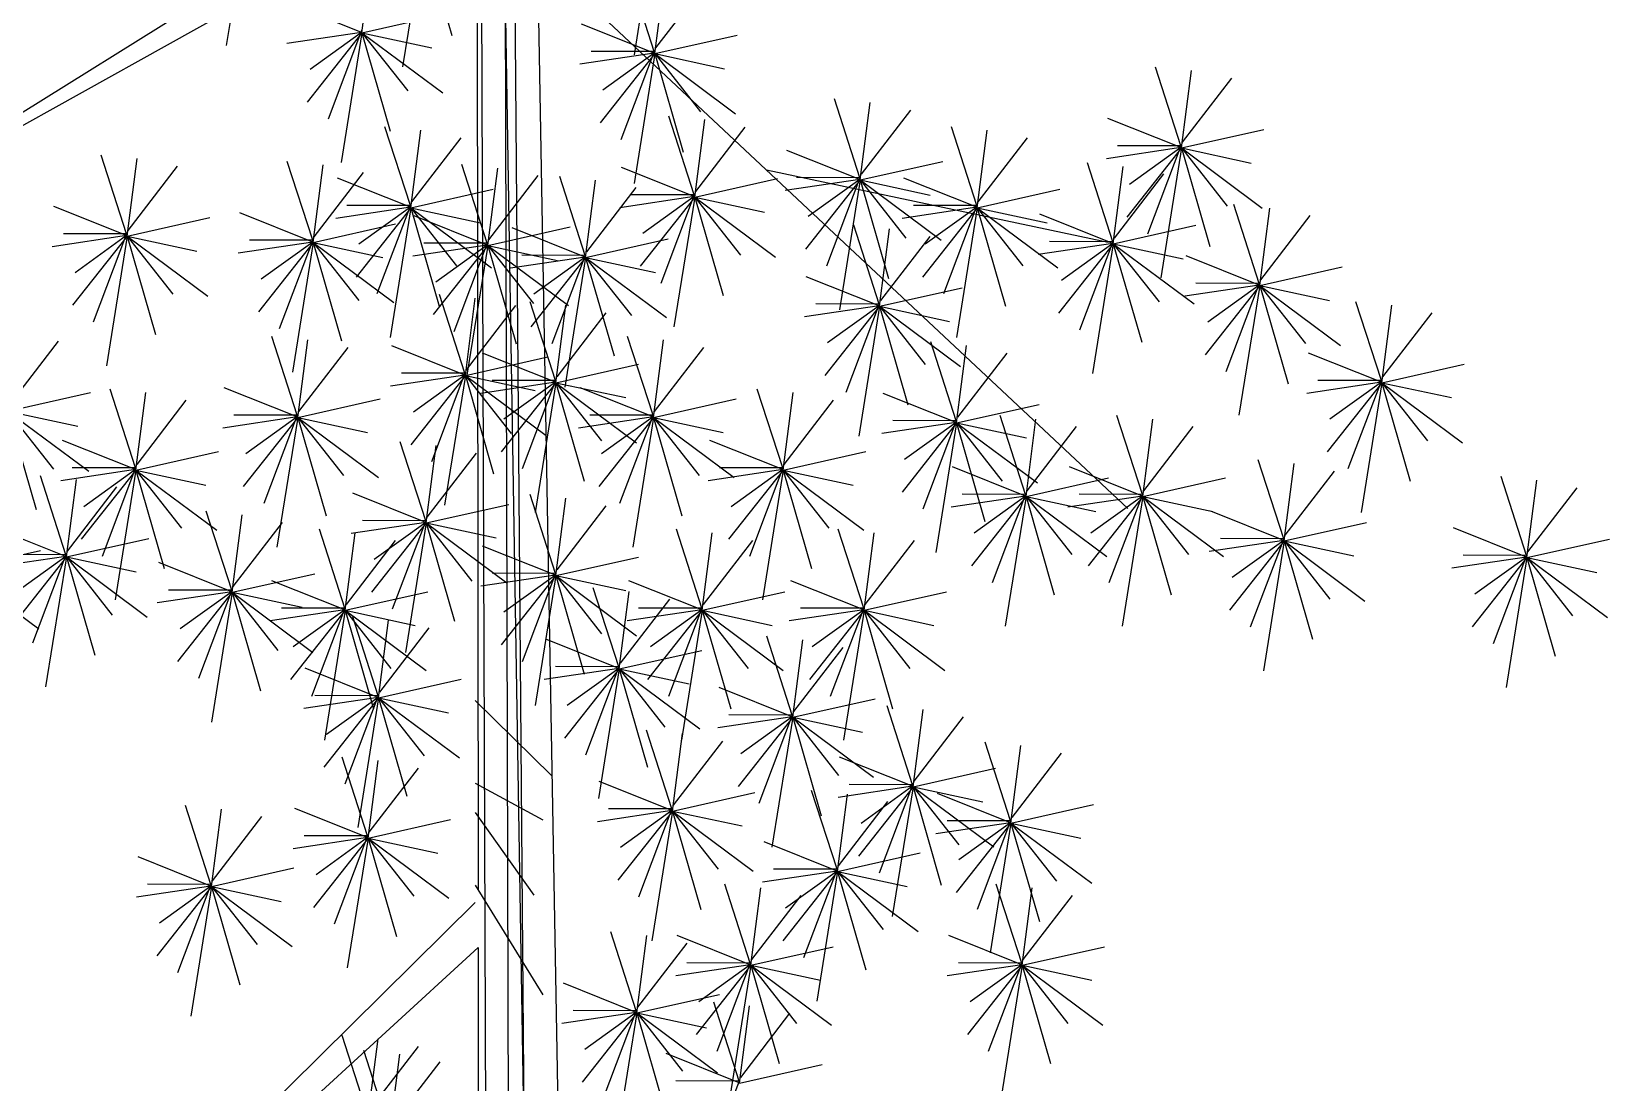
# Model space of a CAD drawing. Extents: x -5.87 to -1.56, y -0.05 to 8.99.
# Drawn here: x -4.517 to -2.799, y 5.716 to 6.861 of the extents above; entities that cross this region are included whole.
import ezdxf

# ---------------------------------------------------------------- set-up
doc = ezdxf.new("R2010")
doc.units = 0
doc.header["$MEASUREMENT"] = 0
doc.layers.get('0').update_dxf_attribs({"linetype": 'CONTINUOUS'})
doc.layers.add('01', color=1, linetype='CONTINUOUS')

msp = doc.modelspace()

# ---------------------------------------------------------------- linework, layer by layer
for p, q in [((-4.2822, 6.9871), (-4.3048, 6.8458)), ((-3.8384, 6.9771), (-3.861, 6.8358)), ((-4.0903, 6.964), (-4.1129, 6.8227)), ((-4.0903, 6.964), (-4.0595, 6.8568)), ((-4.1572, 6.8596), (-4.1463, 6.944)), ((-3.8389, 6.8393), (-3.8666, 6.9251)), ((-3.8384, 6.837), (-3.8275, 6.9213)), ((-3.8372, 6.8432), (-3.7835, 6.9131)), ((-4.1577, 6.8601), (-4.2371, 6.8919)), ((-4.1572, 6.8596), (-4.0673, 6.8798)), ((-4.1577, 6.8601), (-4.2388, 6.848)), ((-4.1572, 6.8596), (-4.2167, 6.7842)), ((-4.1577, 6.8601), (-4.2137, 6.8198)), ((-4.1577, 6.862), (-4.194, 6.7657)), ((-4.1572, 6.8596), (-4.1798, 6.7183)), ((-4.1572, 6.8596), (-4.0693, 6.7942)), ((-4.1572, 6.8596), (-4.1263, 6.7524)), ((-4.1572, 6.8596), (-4.0812, 6.8433)), ((-4.1572, 6.8596), (-4.1074, 6.7963)), ((-3.8389, 6.8374), (-3.9183, 6.8692)), ((-3.8384, 6.837), (-3.7486, 6.8571)), ((-3.8389, 6.8374), (-3.92, 6.8254)), ((-3.8389, 6.8393), (-3.9078, 6.8394)), ((-3.8384, 6.837), (-3.8979, 6.7615)), ((-3.8389, 6.8374), (-3.895, 6.7971)), ((-3.8389, 6.8393), (-3.8753, 6.743)), ((-3.8384, 6.837), (-3.861, 6.6956)), ((-3.8384, 6.837), (-3.7505, 6.7715)), ((-3.8384, 6.837), (-3.8076, 6.7298)), ((-3.8384, 6.837), (-3.7624, 6.8206)), ((-3.8384, 6.837), (-3.7887, 6.7736)), ((-3.2657, 6.7365), (-3.2933, 6.8223)), ((-3.2652, 6.7342), (-3.2543, 6.8185)), ((-3.264, 6.7404), (-3.2103, 6.8103)), ((-3.6152, 6.7017), (-3.6429, 6.7876)), ((-3.7954, 6.6831), (-3.823, 6.769)), ((-3.6147, 6.6994), (-3.6038, 6.7837)), ((-3.6135, 6.7056), (-3.5598, 6.7755)), ((-4.1045, 6.6715), (-4.1322, 6.7573)), ((-4.104, 6.6691), (-4.0932, 6.7535)), ((-3.7949, 6.6808), (-3.784, 6.7651)), ((-3.7937, 6.687), (-3.74, 6.7569)), ((-3.488, 6.6715), (-3.5156, 6.7573)), ((-3.4875, 6.6691), (-3.4766, 6.7535)), ((-3.2657, 6.7346), (-3.3451, 6.7664)), ((-3.2652, 6.7342), (-3.1753, 6.7543)), ((-4.1028, 6.6754), (-4.0492, 6.7452)), ((-3.4863, 6.6754), (-3.4326, 6.7452)), ((-3.2657, 6.7346), (-3.3468, 6.7225)), ((-3.2657, 6.7365), (-3.3346, 6.7366)), ((-3.2652, 6.7342), (-3.3247, 6.6587)), ((-3.2657, 6.7346), (-3.3217, 6.6943)), ((-3.2657, 6.7365), (-3.302, 6.6402)), ((-3.2652, 6.7342), (-3.2877, 6.5928)), ((-3.2652, 6.7342), (-3.1773, 6.6687)), ((-3.2652, 6.7342), (-3.2343, 6.627)), ((-3.2652, 6.7342), (-3.1891, 6.7178)), ((-3.2652, 6.7342), (-3.2154, 6.6708)), ((-4.4133, 6.6406), (-4.441, 6.7265)), ((-4.4128, 6.6383), (-4.4019, 6.7227)), ((-4.2108, 6.6337), (-4.2385, 6.7195)), ((-4.0208, 6.6304), (-4.0484, 6.7163)), ((-3.6152, 6.6999), (-3.6946, 6.7316)), ((-3.6147, 6.6994), (-3.5249, 6.7195)), ((-3.3398, 6.6321), (-3.3674, 6.718)), ((-4.4116, 6.6445), (-4.3579, 6.7144)), ((-4.2103, 6.6313), (-4.1994, 6.7157)), ((-4.2091, 6.6376), (-4.1554, 6.7074)), ((-4.1045, 6.6696), (-4.1839, 6.7014)), ((-4.0203, 6.6281), (-4.0094, 6.7124)), ((-4.0191, 6.6343), (-3.9654, 6.7042)), ((-3.9142, 6.6172), (-3.9418, 6.7031)), ((-3.9137, 6.6149), (-3.9028, 6.6993)), ((-3.7954, 6.6812), (-3.8748, 6.713)), ((-3.7949, 6.6808), (-3.705, 6.7009)), ((-3.7169, 6.7103), (-3.3448, 6.6316)), ((-3.6152, 6.6999), (-3.6963, 6.6878)), ((-3.6152, 6.7017), (-3.6841, 6.7019)), ((-3.6147, 6.6994), (-3.6742, 6.624)), ((-3.6152, 6.6999), (-3.6713, 6.6595)), ((-3.6152, 6.7017), (-3.6516, 6.6054)), ((-3.6147, 6.6994), (-3.6373, 6.558)), ((-3.6147, 6.6994), (-3.5268, 6.6339)), ((-3.6147, 6.6994), (-3.5839, 6.5922)), ((-3.6147, 6.6994), (-3.5387, 6.683)), ((-3.6147, 6.6994), (-3.565, 6.636)), ((-3.488, 6.6696), (-3.5674, 6.7014)), ((-3.3393, 6.6298), (-3.3284, 6.7142)), ((-3.3381, 6.6361), (-3.2844, 6.7059)), ((-4.104, 6.6691), (-4.0142, 6.6893)), ((-3.9125, 6.6211), (-3.8588, 6.691)), ((-3.7954, 6.6831), (-3.8643, 6.6833)), ((-3.7954, 6.6831), (-3.8317, 6.5868)), ((-3.4875, 6.6691), (-3.3976, 6.6893)), ((-4.4133, 6.6388), (-4.4927, 6.6705)), ((-4.1045, 6.6696), (-4.1856, 6.6575)), ((-4.1045, 6.6715), (-4.1735, 6.6716)), ((-4.104, 6.6691), (-4.1635, 6.5937)), ((-4.1045, 6.6696), (-4.1606, 6.6293)), ((-4.1045, 6.6715), (-4.1409, 6.5752)), ((-4.104, 6.6691), (-4.1266, 6.5278)), ((-4.104, 6.6691), (-4.0161, 6.6037)), ((-4.104, 6.6691), (-4.0732, 6.5619)), ((-4.104, 6.6691), (-4.028, 6.6528)), ((-4.104, 6.6691), (-4.0543, 6.6058)), ((-3.7954, 6.6812), (-3.8765, 6.6692)), ((-3.7949, 6.6808), (-3.8544, 6.6054)), ((-3.7954, 6.6812), (-3.8514, 6.6409)), ((-3.7949, 6.6808), (-3.8175, 6.5394)), ((-3.7949, 6.6808), (-3.707, 6.6153)), ((-3.7949, 6.6808), (-3.764, 6.5736)), ((-3.7949, 6.6808), (-3.7189, 6.6644)), ((-3.7949, 6.6808), (-3.7451, 6.6174)), ((-3.488, 6.6696), (-3.5691, 6.6575)), ((-3.488, 6.6715), (-3.5569, 6.6716)), ((-3.4875, 6.6691), (-3.547, 6.5937)), ((-3.488, 6.6696), (-3.544, 6.6293)), ((-3.488, 6.6715), (-3.5243, 6.5752)), ((-3.4875, 6.6691), (-3.5101, 6.5278)), ((-3.4875, 6.6691), (-3.3996, 6.6037)), ((-3.4875, 6.6691), (-3.4566, 6.5619)), ((-3.4875, 6.6691), (-3.4114, 6.6528)), ((-3.4875, 6.6691), (-3.4377, 6.6058)), ((-3.1804, 6.5868), (-3.208, 6.6727)), ((-3.1799, 6.5845), (-3.169, 6.6688)), ((-4.4128, 6.6383), (-4.3229, 6.6585)), ((-4.2108, 6.6318), (-4.2902, 6.6636)), ((-4.2103, 6.6313), (-4.1205, 6.6515)), ((-4.0208, 6.6285), (-4.1002, 6.6603)), ((-4.0203, 6.6281), (-3.9304, 6.6482)), ((-3.9142, 6.6154), (-3.9936, 6.6471)), ((-3.5942, 6.5641), (-3.6219, 6.65)), ((-3.3398, 6.6303), (-3.4192, 6.6621)), ((-3.3393, 6.6298), (-3.2494, 6.65)), ((-3.1787, 6.5907), (-3.125, 6.6606)), ((-4.4133, 6.6388), (-4.4944, 6.6267)), ((-4.4133, 6.6406), (-4.4822, 6.6408)), ((-4.4128, 6.6383), (-4.4723, 6.5629)), ((-4.4133, 6.6388), (-4.4694, 6.5984)), ((-4.4133, 6.6406), (-4.4496, 6.5444)), ((-4.4128, 6.6383), (-4.4354, 6.497)), ((-4.4128, 6.6383), (-4.3249, 6.5729)), ((-4.4128, 6.6383), (-4.3819, 6.5311)), ((-4.4128, 6.6383), (-4.3368, 6.6219)), ((-4.4128, 6.6383), (-4.3631, 6.5749)), ((-4.2108, 6.6318), (-4.2919, 6.6197)), ((-4.2108, 6.6337), (-4.2797, 6.6338)), ((-4.2103, 6.6313), (-4.2698, 6.5559)), ((-4.2108, 6.6318), (-4.2669, 6.5915)), ((-4.2108, 6.6337), (-4.2472, 6.5374)), ((-4.2103, 6.6313), (-4.2329, 6.49)), ((-4.2103, 6.6313), (-4.1224, 6.5659)), ((-4.2103, 6.6313), (-4.1795, 6.5241)), ((-4.2103, 6.6313), (-4.1343, 6.615)), ((-4.2103, 6.6313), (-4.1606, 6.568)), ((-4.0208, 6.6304), (-4.0897, 6.6305)), ((-4.0208, 6.6304), (-4.0571, 6.5341)), ((-3.9137, 6.6149), (-3.8238, 6.6351)), ((-3.5937, 6.5618), (-3.5829, 6.6462)), ((-3.5925, 6.568), (-3.5388, 6.6379)), ((-3.3398, 6.6303), (-3.4209, 6.6182)), ((-3.3398, 6.6321), (-3.4087, 6.6323)), ((-3.3398, 6.6303), (-3.3958, 6.59)), ((-3.3398, 6.6321), (-3.3761, 6.5359)), ((-4.0208, 6.6285), (-4.1019, 6.6165)), ((-4.0203, 6.6281), (-4.0798, 6.5527)), ((-4.0208, 6.6285), (-4.0768, 6.5882)), ((-4.0203, 6.6281), (-4.0429, 6.4867)), ((-4.0203, 6.6281), (-3.9324, 6.5626)), ((-4.0203, 6.6281), (-3.9894, 6.5209)), ((-4.0203, 6.6281), (-3.9443, 6.6117)), ((-4.0203, 6.6281), (-3.9705, 6.5647)), ((-3.9142, 6.6154), (-3.9953, 6.6033)), ((-3.9142, 6.6172), (-3.9831, 6.6174)), ((-3.9137, 6.6149), (-3.9732, 6.5395)), ((-3.9142, 6.6154), (-3.9702, 6.575)), ((-3.9142, 6.6172), (-3.9505, 6.521)), ((-3.9137, 6.6149), (-3.9363, 6.4736)), ((-3.9137, 6.6149), (-3.8258, 6.5495)), ((-3.9137, 6.6149), (-3.8828, 6.5077)), ((-3.9137, 6.6149), (-3.8376, 6.5985)), ((-3.9137, 6.6149), (-3.8639, 6.5516)), ((-3.3393, 6.6298), (-3.3988, 6.5544)), ((-3.3393, 6.6298), (-3.3619, 6.4885)), ((-3.3393, 6.6298), (-3.2514, 6.5644)), ((-3.3393, 6.6298), (-3.3084, 6.5226)), ((-3.3393, 6.6298), (-3.2632, 6.6135)), ((-3.3393, 6.6298), (-3.2895, 6.5665)), ((-3.1804, 6.5849), (-3.2598, 6.6167)), ((-3.1799, 6.5845), (-3.09, 6.6046)), ((-3.5942, 6.5623), (-3.6736, 6.594)), ((-3.5937, 6.5618), (-3.5039, 6.582)), ((-3.1804, 6.5849), (-3.2615, 6.5729)), ((-3.1804, 6.5868), (-3.2493, 6.5869)), ((-3.1799, 6.5845), (-3.2394, 6.5091)), ((-3.1804, 6.5849), (-3.2365, 6.5446)), ((-3.1804, 6.5868), (-3.2167, 6.4905)), ((-3.1799, 6.5845), (-3.2025, 6.4431)), ((-3.1799, 6.5845), (-3.092, 6.519)), ((-3.1799, 6.5845), (-3.149, 6.4773)), ((-3.1799, 6.5845), (-3.1039, 6.5681)), ((-3.1799, 6.5845), (-3.1301, 6.5211)), ((-4.0451, 6.4888), (-4.0728, 6.5746)), ((-4.0446, 6.4864), (-4.0338, 6.5708)), ((-4.0434, 6.4927), (-3.9898, 6.5625)), ((-3.9465, 6.4809), (-3.9742, 6.5668)), ((-3.946, 6.4786), (-3.9352, 6.563)), ((-3.5942, 6.5623), (-3.6753, 6.5502)), ((-3.5942, 6.5641), (-3.6632, 6.5643)), ((-3.5937, 6.5618), (-3.6532, 6.4864)), ((-3.5942, 6.5623), (-3.6503, 6.5219)), ((-3.5942, 6.5641), (-3.6306, 6.4679)), ((-3.5937, 6.5618), (-3.6163, 6.4205)), ((-3.5937, 6.5618), (-3.5058, 6.4964)), ((-3.5937, 6.5618), (-3.5629, 6.4546)), ((-3.5937, 6.5618), (-3.5177, 6.5454)), ((-3.5937, 6.5618), (-3.544, 6.4984)), ((-3.0475, 6.4809), (-3.0752, 6.5668)), ((-3.047, 6.4786), (-3.0362, 6.563)), ((-3.9448, 6.4849), (-3.8912, 6.5547)), ((-3.0458, 6.4849), (-2.9922, 6.5547)), ((-4.2276, 6.4431), (-4.2553, 6.529)), ((-3.8403, 6.4431), (-3.868, 6.529)), ((-4.5413, 6.4539), (-4.4876, 6.5238)), ((-4.2271, 6.4408), (-4.2162, 6.5252)), ((-4.2259, 6.4471), (-4.1722, 6.5169)), ((-4.0451, 6.4869), (-4.1245, 6.5187)), ((-3.9465, 6.4791), (-4.0259, 6.5109)), ((-3.8398, 6.4408), (-3.8289, 6.5252)), ((-3.8386, 6.4471), (-3.7849, 6.5169)), ((-3.5103, 6.4371), (-3.538, 6.523)), ((-3.5098, 6.4348), (-3.499, 6.5192)), ((-3.5086, 6.441), (-3.455, 6.5109)), ((-3.0475, 6.4791), (-3.1269, 6.5109)), ((-4.0446, 6.4864), (-3.9548, 6.5066)), ((-3.946, 6.4786), (-3.8562, 6.4988)), ((-3.047, 6.4786), (-2.9572, 6.4988)), ((-4.0451, 6.4869), (-4.1262, 6.4748)), ((-4.0451, 6.4888), (-4.1141, 6.4889)), ((-4.0446, 6.4864), (-4.1041, 6.411)), ((-4.0451, 6.4869), (-4.1012, 6.4466)), ((-4.0451, 6.4888), (-4.0815, 6.3925)), ((-4.0446, 6.4864), (-4.0672, 6.3451)), ((-4.0446, 6.4864), (-3.9567, 6.421)), ((-4.0446, 6.4864), (-4.0138, 6.3792)), ((-4.0446, 6.4864), (-3.9686, 6.4701)), ((-4.0446, 6.4864), (-3.9949, 6.4231)), ((-3.9465, 6.4791), (-4.0276, 6.467)), ((-3.9465, 6.4809), (-4.0155, 6.4811)), ((-3.946, 6.4786), (-4.0056, 6.4032)), ((-3.9465, 6.4791), (-4.0026, 6.4388)), ((-3.9465, 6.4809), (-3.9829, 6.3847)), ((-3.946, 6.4786), (-3.9686, 6.3373)), ((-3.946, 6.4786), (-3.8582, 6.4132)), ((-3.946, 6.4786), (-3.9152, 6.3714)), ((-3.946, 6.4786), (-3.87, 6.4623)), ((-3.946, 6.4786), (-3.8963, 6.4153)), ((-3.0475, 6.4791), (-3.1286, 6.467)), ((-3.0475, 6.4809), (-3.1165, 6.4811)), ((-3.047, 6.4786), (-3.1066, 6.4032)), ((-3.0475, 6.4791), (-3.1036, 6.4388)), ((-3.0475, 6.4809), (-3.0839, 6.3847)), ((-3.047, 6.4786), (-3.0696, 6.3373)), ((-3.047, 6.4786), (-2.9592, 6.4132)), ((-3.047, 6.4786), (-3.0162, 6.3714)), ((-3.047, 6.4786), (-2.971, 6.4623)), ((-3.047, 6.4786), (-2.9973, 6.4153)), ((-4.5425, 6.4477), (-4.4527, 6.4679)), ((-4.4037, 6.3857), (-4.4314, 6.4716)), ((-4.4032, 6.3834), (-4.3924, 6.4678)), ((-4.402, 6.3896), (-4.3484, 6.4595)), ((-4.2276, 6.4413), (-4.307, 6.4731)), ((-4.2271, 6.4408), (-4.1372, 6.461)), ((-3.8403, 6.4413), (-3.9197, 6.4731)), ((-3.8398, 6.4408), (-3.75, 6.461)), ((-3.6991, 6.3857), (-3.7268, 6.4716)), ((-3.6986, 6.3834), (-3.6877, 6.4678)), ((-3.6974, 6.3896), (-3.6437, 6.4595)), ((-3.5103, 6.4353), (-3.5897, 6.467)), ((-4.5425, 6.4477), (-4.4546, 6.3823)), ((-4.5425, 6.4477), (-4.5117, 6.3405)), ((-4.5425, 6.4477), (-4.4665, 6.4313)), ((-4.5425, 6.4477), (-4.4928, 6.3844)), ((-4.2276, 6.4413), (-4.3087, 6.4292)), ((-4.2276, 6.4431), (-4.2965, 6.4433)), ((-4.2276, 6.4413), (-4.2837, 6.401)), ((-4.2276, 6.4431), (-4.2639, 6.3469)), ((-3.8403, 6.4413), (-3.9214, 6.4292)), ((-3.8403, 6.4431), (-3.9092, 6.4433)), ((-3.8403, 6.4413), (-3.8964, 6.401)), ((-3.8403, 6.4431), (-3.8767, 6.3469)), ((-3.5098, 6.4348), (-3.42, 6.455)), ((-3.4348, 6.357), (-3.4625, 6.4428)), ((-3.3076, 6.357), (-3.3353, 6.4428)), ((-4.2271, 6.4408), (-4.2866, 6.3654)), ((-4.2271, 6.4408), (-4.2497, 6.2995)), ((-4.2271, 6.4408), (-4.1392, 6.3754)), ((-4.2271, 6.4408), (-4.1962, 6.3336)), ((-4.2271, 6.4408), (-4.1511, 6.4245)), ((-4.2271, 6.4408), (-4.1774, 6.3775)), ((-3.8398, 6.4408), (-3.8993, 6.3654)), ((-3.8398, 6.4408), (-3.8624, 6.2995)), ((-3.8398, 6.4408), (-3.7519, 6.3754)), ((-3.8398, 6.4408), (-3.809, 6.3336)), ((-3.8398, 6.4408), (-3.7638, 6.4245)), ((-3.8398, 6.4408), (-3.7901, 6.3775)), ((-3.5103, 6.4353), (-3.5914, 6.4232)), ((-3.5103, 6.4371), (-3.5793, 6.4373)), ((-3.5098, 6.4348), (-3.5693, 6.3594)), ((-3.5103, 6.4353), (-3.5664, 6.3949)), ((-3.5103, 6.4371), (-3.5467, 6.3409)), ((-3.5098, 6.4348), (-3.5324, 6.2935)), ((-3.5098, 6.4348), (-3.4219, 6.3694)), ((-3.5098, 6.4348), (-3.479, 6.3276)), ((-3.5098, 6.4348), (-3.4338, 6.4184)), ((-3.5098, 6.4348), (-3.4601, 6.3714)), ((-3.4343, 6.3547), (-3.4235, 6.439)), ((-3.4331, 6.3609), (-3.3795, 6.4308)), ((-3.3071, 6.3547), (-3.2962, 6.439)), ((-3.3059, 6.3609), (-3.2522, 6.4308)), ((-4.4037, 6.3839), (-4.4831, 6.4156)), ((-4.0878, 6.3282), (-4.1154, 6.4141)), ((-4.0873, 6.3259), (-4.0764, 6.4103)), ((-3.6991, 6.3839), (-3.7785, 6.4156)), ((-4.4032, 6.3834), (-4.3134, 6.4036)), ((-4.0861, 6.3322), (-4.0324, 6.402)), ((-3.6986, 6.3834), (-3.6087, 6.4036)), ((-3.1538, 6.3086), (-3.1815, 6.3945)), ((-3.1533, 6.3063), (-3.1424, 6.3906)), ((-4.4794, 6.2912), (-4.507, 6.377)), ((-4.4037, 6.3839), (-4.4848, 6.3718)), ((-4.4789, 6.2889), (-4.468, 6.3732)), ((-4.4037, 6.3857), (-4.4727, 6.3859)), ((-4.4032, 6.3834), (-4.4627, 6.308)), ((-4.4037, 6.3839), (-4.4598, 6.3435)), ((-4.4037, 6.3857), (-4.4401, 6.2894)), ((-4.4032, 6.3834), (-4.4258, 6.2421)), ((-4.4032, 6.3834), (-4.3153, 6.3179)), ((-4.4032, 6.3834), (-4.3724, 6.2762)), ((-4.4032, 6.3834), (-4.3272, 6.367)), ((-4.4032, 6.3834), (-4.3535, 6.32)), ((-3.6991, 6.3839), (-3.7802, 6.3718)), ((-3.6991, 6.3857), (-3.768, 6.3859)), ((-3.6986, 6.3834), (-3.7581, 6.308)), ((-3.6991, 6.3839), (-3.7552, 6.3435)), ((-3.6991, 6.3857), (-3.7354, 6.2894)), ((-3.6986, 6.3834), (-3.7212, 6.2421)), ((-3.6986, 6.3834), (-3.6107, 6.3179)), ((-3.6986, 6.3834), (-3.6677, 6.2762)), ((-3.6986, 6.3834), (-3.6226, 6.367)), ((-3.6986, 6.3834), (-3.6489, 6.32)), ((-3.4348, 6.3551), (-3.5142, 6.3869)), ((-3.4343, 6.3547), (-3.3445, 6.3748)), ((-3.3076, 6.3551), (-3.387, 6.3869)), ((-3.3071, 6.3547), (-3.2173, 6.3748)), ((-3.1521, 6.3125), (-3.0984, 6.3824)), ((-2.8896, 6.2904), (-2.9172, 6.3763)), ((-2.8891, 6.2881), (-2.8782, 6.3725)), ((-4.4777, 6.2951), (-4.424, 6.365)), ((-4.0878, 6.3264), (-4.1672, 6.3582)), ((-3.9465, 6.2708), (-3.9742, 6.3567)), ((-3.4348, 6.3551), (-3.5159, 6.3431)), ((-3.4348, 6.357), (-3.5038, 6.3571)), ((-3.4348, 6.3551), (-3.4909, 6.3148)), ((-3.4348, 6.357), (-3.4712, 6.2607)), ((-3.3076, 6.3551), (-3.3887, 6.3431)), ((-3.3076, 6.357), (-3.3765, 6.3571)), ((-3.3076, 6.3551), (-3.3637, 6.3148)), ((-3.3076, 6.357), (-3.344, 6.2607)), ((-2.8879, 6.2944), (-2.8342, 6.3642)), ((-4.2989, 6.2526), (-4.3266, 6.3385)), ((-4.0873, 6.3259), (-3.9974, 6.3461)), ((-3.946, 6.2685), (-3.9352, 6.3528)), ((-3.9448, 6.2747), (-3.8912, 6.3446)), ((-3.4343, 6.3547), (-3.4938, 6.2792)), ((-3.4343, 6.3547), (-3.4569, 6.2133)), ((-3.4343, 6.3547), (-3.3464, 6.2892)), ((-3.4343, 6.3547), (-3.4035, 6.2475)), ((-3.4343, 6.3547), (-3.3583, 6.3383)), ((-3.4343, 6.3547), (-3.3846, 6.2913)), ((-3.3071, 6.3547), (-3.3666, 6.2792)), ((-3.3071, 6.3547), (-3.3297, 6.2133)), ((-3.3071, 6.3547), (-3.2192, 6.2892)), ((-3.3071, 6.3547), (-3.2763, 6.2475)), ((-3.3071, 6.3547), (-3.2311, 6.3383)), ((-3.3071, 6.3547), (-3.2574, 6.2913)), ((-3.1538, 6.3068), (-3.2332, 6.3385)), ((-4.4794, 6.2893), (-4.5588, 6.3211)), ((-4.2984, 6.2503), (-4.2875, 6.3347)), ((-4.2972, 6.2566), (-4.2435, 6.3264)), ((-4.0878, 6.3264), (-4.1689, 6.3143)), ((-4.0878, 6.3282), (-4.1567, 6.3284)), ((-4.0873, 6.3259), (-4.1468, 6.2505)), ((-4.0878, 6.3264), (-4.1438, 6.2861)), ((-4.0878, 6.3282), (-4.1241, 6.232)), ((-4.0873, 6.3259), (-4.1099, 6.1846)), ((-4.0873, 6.3259), (-3.9994, 6.2605)), ((-4.0873, 6.3259), (-4.0564, 6.2187)), ((-4.0873, 6.3259), (-4.0112, 6.3096)), ((-4.0873, 6.3259), (-4.0375, 6.2626)), ((-3.1533, 6.3063), (-3.0635, 6.3264)), ((-4.4789, 6.2889), (-4.389, 6.309)), ((-4.1758, 6.233), (-4.2035, 6.3189)), ((-4.1753, 6.2307), (-4.1645, 6.315)), ((-4.1741, 6.2369), (-4.1205, 6.3068)), ((-3.7872, 6.233), (-3.8148, 6.3189)), ((-3.7867, 6.2307), (-3.7758, 6.315)), ((-3.7855, 6.2369), (-3.7318, 6.3068)), ((-3.611, 6.233), (-3.6387, 6.3189)), ((-3.6105, 6.2307), (-3.5996, 6.315)), ((-3.6093, 6.2369), (-3.5556, 6.3068)), ((-3.1538, 6.3068), (-3.2349, 6.2947)), ((-3.1538, 6.3086), (-3.2227, 6.3088)), ((-3.1533, 6.3063), (-3.2128, 6.2309)), ((-3.1538, 6.3068), (-3.2099, 6.2664)), ((-3.1538, 6.3086), (-3.1902, 6.2123)), ((-3.1533, 6.3063), (-3.1759, 6.1649)), ((-3.1533, 6.3063), (-3.0654, 6.2408)), ((-3.1533, 6.3063), (-3.1225, 6.1991)), ((-3.1533, 6.3063), (-3.0773, 6.2899)), ((-3.1533, 6.3063), (-3.1036, 6.2429)), ((-2.8896, 6.2886), (-2.969, 6.3204)), ((-2.8891, 6.2881), (-2.7992, 6.3083)), ((-4.5969, 6.2758), (-4.507, 6.296)), ((-4.4794, 6.2893), (-4.5605, 6.2773)), ((-4.4794, 6.2912), (-4.5483, 6.2913)), ((-4.4789, 6.2889), (-4.5384, 6.2134)), ((-4.4794, 6.2893), (-4.5355, 6.249)), ((-4.4794, 6.2912), (-4.5157, 6.1949)), ((-4.4789, 6.2889), (-4.5015, 6.1475)), ((-4.4789, 6.2889), (-4.391, 6.2234)), ((-4.4789, 6.2889), (-4.448, 6.1817)), ((-4.4789, 6.2889), (-4.4029, 6.2725)), ((-4.4789, 6.2889), (-4.4292, 6.2255)), ((-3.9465, 6.269), (-4.0259, 6.3007)), ((-3.946, 6.2685), (-3.8562, 6.2886)), ((-2.8896, 6.2886), (-2.9707, 6.2765)), ((-2.8896, 6.2904), (-2.9585, 6.2906)), ((-2.8891, 6.2881), (-2.9486, 6.2127)), ((-2.8896, 6.2886), (-2.9456, 6.2483)), ((-2.8896, 6.2904), (-2.9259, 6.1942)), ((-2.8891, 6.2881), (-2.9117, 6.1468)), ((-2.8891, 6.2881), (-2.8012, 6.2227)), ((-2.8891, 6.2881), (-2.8582, 6.1809)), ((-2.8891, 6.2881), (-2.813, 6.2718)), ((-2.8891, 6.2881), (-2.8393, 6.2248)), ((-4.5969, 6.2758), (-4.509, 6.2104)), ((-4.2989, 6.2508), (-4.3783, 6.2826)), ((-4.2984, 6.2503), (-4.2085, 6.2705)), ((-3.9465, 6.2708), (-4.0155, 6.271)), ((-3.9465, 6.2708), (-3.9829, 6.1745)), ((-4.2989, 6.2526), (-4.3678, 6.2528)), ((-4.2989, 6.2526), (-4.3352, 6.1564)), ((-4.1758, 6.2312), (-4.2552, 6.2629)), ((-3.9465, 6.269), (-4.0276, 6.2569)), ((-3.946, 6.2685), (-4.0056, 6.1931)), ((-3.9465, 6.269), (-4.0026, 6.2286)), ((-3.946, 6.2685), (-3.9686, 6.1271)), ((-3.946, 6.2685), (-3.8582, 6.203)), ((-3.946, 6.2685), (-3.9152, 6.1613)), ((-3.946, 6.2685), (-3.87, 6.2521)), ((-3.946, 6.2685), (-3.8963, 6.2051)), ((-3.8776, 6.1693), (-3.9053, 6.2551)), ((-3.7872, 6.2312), (-3.8666, 6.2629)), ((-3.611, 6.2312), (-3.6904, 6.2629)), ((-4.2989, 6.2508), (-4.38, 6.2387)), ((-4.2984, 6.2503), (-4.3579, 6.1749)), ((-4.2989, 6.2508), (-4.355, 6.2105)), ((-4.2984, 6.2503), (-4.321, 6.109)), ((-4.2984, 6.2503), (-4.2105, 6.1849)), ((-4.2984, 6.2503), (-4.2675, 6.1431)), ((-4.2984, 6.2503), (-4.2224, 6.234)), ((-4.2984, 6.2503), (-4.2487, 6.187)), ((-4.1753, 6.2307), (-4.0855, 6.2508)), ((-3.8771, 6.1669), (-3.8662, 6.2513)), ((-3.8759, 6.1732), (-3.8222, 6.243)), ((-3.7867, 6.2307), (-3.6968, 6.2508)), ((-3.6105, 6.2307), (-3.5207, 6.2508)), ((-4.1758, 6.2312), (-4.2569, 6.2191)), ((-4.1758, 6.233), (-4.2448, 6.2332)), ((-4.1753, 6.2307), (-4.2348, 6.1553)), ((-4.1758, 6.2312), (-4.2319, 6.1908)), ((-4.1758, 6.233), (-4.2122, 6.1367)), ((-4.1753, 6.2307), (-4.1979, 6.0894)), ((-4.1753, 6.2307), (-4.0874, 6.1652)), ((-4.1753, 6.2307), (-4.1445, 6.1235)), ((-4.1753, 6.2307), (-4.0993, 6.2143)), ((-4.1753, 6.2307), (-4.1256, 6.1673)), ((-4.1395, 6.1377), (-4.1672, 6.2236)), ((-4.139, 6.1354), (-4.1281, 6.2198)), ((-3.7872, 6.2312), (-3.8683, 6.2191)), ((-3.7872, 6.233), (-3.8561, 6.2332)), ((-3.7867, 6.2307), (-3.8462, 6.1553)), ((-3.7872, 6.2312), (-3.8432, 6.1908)), ((-3.7872, 6.233), (-3.8235, 6.1367)), ((-3.7867, 6.2307), (-3.8093, 6.0894)), ((-3.7867, 6.2307), (-3.6988, 6.1652)), ((-3.7867, 6.2307), (-3.7558, 6.1235)), ((-3.7867, 6.2307), (-3.7107, 6.2143)), ((-3.7867, 6.2307), (-3.7369, 6.1673)), ((-3.611, 6.2312), (-3.6921, 6.2191)), ((-3.611, 6.233), (-3.6799, 6.2332)), ((-3.6105, 6.2307), (-3.67, 6.1553)), ((-3.611, 6.2312), (-3.6671, 6.1908)), ((-3.611, 6.233), (-3.6474, 6.1367)), ((-3.6105, 6.2307), (-3.6331, 6.0894)), ((-3.6105, 6.2307), (-3.5226, 6.1652)), ((-3.6105, 6.2307), (-3.5797, 6.1235)), ((-3.6105, 6.2307), (-3.5345, 6.2143)), ((-3.6105, 6.2307), (-3.5608, 6.1673)), ((-4.1378, 6.1417), (-4.0841, 6.2115)), ((-3.6888, 6.1165), (-3.7164, 6.2024)), ((-3.8776, 6.1674), (-3.957, 6.1992)), ((-3.8771, 6.1669), (-3.7873, 6.1871)), ((-3.6883, 6.1142), (-3.6774, 6.1986)), ((-3.6871, 6.1205), (-3.6334, 6.1903)), ((-4.1395, 6.1359), (-4.2189, 6.1677)), ((-3.8776, 6.1674), (-3.9587, 6.1553)), ((-3.8776, 6.1693), (-3.9465, 6.1694)), ((-3.8771, 6.1669), (-3.9366, 6.0915)), ((-3.8776, 6.1674), (-3.9337, 6.1271)), ((-3.8776, 6.1693), (-3.914, 6.073)), ((-3.8771, 6.1669), (-3.8997, 6.0256)), ((-3.8771, 6.1669), (-3.7892, 6.1015)), ((-3.8771, 6.1669), (-3.8463, 6.0597)), ((-3.8771, 6.1669), (-3.8011, 6.1506)), ((-3.8771, 6.1669), (-3.8274, 6.1036)), ((-4.139, 6.1354), (-4.0492, 6.1556)), ((-4.1395, 6.1359), (-4.2206, 6.1238)), ((-4.1395, 6.1377), (-4.2084, 6.1379)), ((-4.139, 6.1354), (-4.1985, 6.06)), ((-4.1395, 6.1359), (-4.1956, 6.0956)), ((-4.1395, 6.1377), (-4.1759, 6.0415)), ((-4.139, 6.1354), (-4.1616, 5.9941)), ((-4.139, 6.1354), (-4.0511, 6.07)), ((-4.139, 6.1354), (-4.1082, 6.0282)), ((-4.139, 6.1354), (-4.063, 6.1191)), ((-4.139, 6.1354), (-4.0893, 6.0721)), ((-3.6888, 6.1147), (-3.7682, 6.1465)), ((-3.6883, 6.1142), (-3.5984, 6.1344)), ((-3.6888, 6.1147), (-3.7699, 6.1026)), ((-3.6888, 6.1165), (-3.7577, 6.1167)), ((-3.6888, 6.1147), (-3.7448, 6.0744)), ((-3.6888, 6.1165), (-3.7251, 6.0203)), ((-3.5578, 6.0408), (-3.5855, 6.1267)), ((-3.5573, 6.0385), (-3.5464, 6.1228)), ((-3.8197, 6.0144), (-3.8474, 6.1003)), ((-3.6883, 6.1142), (-3.7478, 6.0388)), ((-3.6883, 6.1142), (-3.7109, 5.9729)), ((-3.6883, 6.1142), (-3.6004, 6.0488)), ((-3.6883, 6.1142), (-3.6574, 6.007)), ((-3.6883, 6.1142), (-3.6122, 6.0979)), ((-3.6883, 6.1142), (-3.6385, 6.0509)), ((-3.5561, 6.0447), (-3.5024, 6.1146)), ((-3.8192, 6.0121), (-3.8084, 6.0965)), ((-3.818, 6.0184), (-3.7644, 6.0882)), ((-3.4512, 6.0013), (-3.4789, 6.0871)), ((-3.4507, 5.999), (-3.4398, 6.0833)), ((-4.151, 5.9849), (-4.1786, 6.0708)), ((-4.1505, 5.9826), (-4.1396, 6.067)), ((-3.5578, 6.039), (-3.6372, 6.0707)), ((-3.4495, 6.0052), (-3.3958, 6.0751)), ((-4.1493, 5.9889), (-4.0956, 6.0587)), ((-3.5573, 6.0385), (-3.4674, 6.0586)), ((-3.8197, 6.0126), (-3.8991, 6.0444)), ((-3.8192, 6.0121), (-3.7294, 6.0323)), ((-3.64, 5.9486), (-3.6677, 6.0344)), ((-3.6395, 5.9463), (-3.6287, 6.0306)), ((-3.5578, 6.039), (-3.6389, 6.0269)), ((-3.5578, 6.0408), (-3.6267, 6.041)), ((-3.5573, 6.0385), (-3.6168, 5.9631)), ((-3.5578, 6.039), (-3.6139, 5.9986)), ((-3.5578, 6.0408), (-3.5942, 5.9445)), ((-3.5573, 6.0385), (-3.5799, 5.8972)), ((-3.5573, 6.0385), (-3.4694, 5.973)), ((-3.5573, 6.0385), (-3.5265, 5.9313)), ((-3.5573, 6.0385), (-3.4813, 6.0221)), ((-3.5573, 6.0385), (-3.5076, 5.9751)), ((-3.4512, 5.9994), (-3.5306, 6.0312)), ((-4.3215, 5.9322), (-4.3492, 6.0181)), ((-4.321, 5.9299), (-4.3102, 6.0143)), ((-4.151, 5.9831), (-4.2304, 6.0148)), ((-3.8197, 6.0126), (-3.9008, 6.0005)), ((-3.8197, 6.0144), (-3.8887, 6.0146)), ((-3.8192, 6.0121), (-3.8787, 5.9367)), ((-3.8197, 6.0126), (-3.8758, 5.9723)), ((-3.8197, 6.0144), (-3.8561, 5.9182)), ((-3.8192, 6.0121), (-3.8418, 5.8708)), ((-3.8192, 6.0121), (-3.7313, 5.9467)), ((-3.8192, 6.0121), (-3.7884, 5.9049)), ((-3.8192, 6.0121), (-3.7432, 5.9958)), ((-3.8192, 6.0121), (-3.7695, 5.9488)), ((-3.6383, 5.9525), (-3.5847, 6.0224)), ((-3.4507, 5.999), (-3.3608, 6.0191)), ((-4.3198, 5.9362), (-4.2662, 6.006)), ((-4.1505, 5.9826), (-4.0606, 6.0028)), ((-3.4512, 5.9994), (-3.5323, 5.9873)), ((-3.4512, 6.0013), (-3.5201, 6.0014)), ((-3.4507, 5.999), (-3.5102, 5.9235)), ((-3.4512, 5.9994), (-3.5073, 5.9591)), ((-3.4512, 6.0013), (-3.4875, 5.905)), ((-3.4507, 5.999), (-3.4733, 5.8576)), ((-3.4507, 5.999), (-3.3628, 5.9335)), ((-3.4507, 5.999), (-3.4198, 5.8918)), ((-3.4507, 5.999), (-3.3747, 5.9826)), ((-3.4507, 5.999), (-3.401, 5.9356)), ((-4.151, 5.9831), (-4.2321, 5.971)), ((-4.151, 5.9849), (-4.2199, 5.9851)), ((-4.1505, 5.9826), (-4.21, 5.9072)), ((-4.151, 5.9831), (-4.2071, 5.9427)), ((-4.151, 5.9849), (-4.1873, 5.8887)), ((-4.1505, 5.9826), (-4.1731, 5.8413)), ((-4.1505, 5.9826), (-4.0626, 5.9172)), ((-4.1505, 5.9826), (-4.1196, 5.8754)), ((-4.1505, 5.9826), (-4.0745, 5.9662)), ((-4.1505, 5.9826), (-4.1007, 5.9193)), ((-3.64, 5.9467), (-3.7194, 5.9785)), ((-4.3215, 5.9304), (-4.4009, 5.9621)), ((-3.6395, 5.9463), (-3.5497, 5.9664)), ((-4.321, 5.9299), (-4.2312, 5.9501)), ((-3.64, 5.9467), (-3.7211, 5.9346)), ((-3.64, 5.9486), (-3.709, 5.9487)), ((-3.6395, 5.9463), (-3.699, 5.8708)), ((-3.64, 5.9467), (-3.6961, 5.9064)), ((-3.64, 5.9486), (-3.6764, 5.8523)), ((-3.6395, 5.9463), (-3.6621, 5.8049)), ((-3.6395, 5.9463), (-3.5516, 5.8808)), ((-3.6395, 5.9463), (-3.6087, 5.8391)), ((-3.6395, 5.9463), (-3.5635, 5.9299)), ((-3.6395, 5.9463), (-3.5898, 5.8829)), ((-4.3215, 5.9304), (-4.4026, 5.9183)), ((-4.3215, 5.9322), (-4.3905, 5.9324)), ((-4.321, 5.9299), (-4.3805, 5.8545)), ((-4.3215, 5.9304), (-4.3776, 5.89)), ((-4.3215, 5.9322), (-4.3579, 5.836)), ((-4.321, 5.9299), (-4.3436, 5.7886)), ((-4.321, 5.9299), (-4.2331, 5.8645)), ((-4.321, 5.9299), (-4.2902, 5.8227)), ((-4.321, 5.9299), (-4.245, 5.9135)), ((-4.321, 5.9299), (-4.2713, 5.8666)), ((-3.7344, 5.8465), (-3.7621, 5.9323)), ((-3.734, 5.8442), (-3.7231, 5.9285)), ((-3.439, 5.8465), (-3.4667, 5.9323)), ((-3.4385, 5.8442), (-3.4276, 5.9285)), ((-3.7327, 5.8504), (-3.6791, 5.9202)), ((-3.4373, 5.8504), (-3.3836, 5.9202)), ((-3.8585, 5.7945), (-3.8861, 5.8804)), ((-3.858, 5.7922), (-3.8471, 5.8766)), ((-3.7344, 5.8446), (-3.8139, 5.8764)), ((-3.439, 5.8446), (-3.5184, 5.8764)), ((-3.8568, 5.7985), (-3.8031, 5.8683)), ((-3.734, 5.8442), (-3.6441, 5.8643)), ((-3.4385, 5.8442), (-3.3487, 5.8643)), ((-3.7344, 5.8446), (-3.8155, 5.8325)), ((-3.7344, 5.8465), (-3.8034, 5.8466)), ((-3.734, 5.8442), (-3.7935, 5.7687)), ((-3.7344, 5.8446), (-3.7905, 5.8043)), ((-3.7344, 5.8465), (-3.7708, 5.7502)), ((-3.734, 5.8442), (-3.7565, 5.7028)), ((-3.734, 5.8442), (-3.6461, 5.7787)), ((-3.734, 5.8442), (-3.7031, 5.737)), ((-3.734, 5.8442), (-3.6579, 5.8278)), ((-3.734, 5.8442), (-3.6842, 5.7808)), ((-3.439, 5.8446), (-3.5201, 5.8325)), ((-3.439, 5.8465), (-3.5079, 5.8466)), ((-3.4385, 5.8442), (-3.498, 5.7687)), ((-3.439, 5.8446), (-3.4951, 5.8043)), ((-3.439, 5.8465), (-3.4754, 5.7502)), ((-3.4385, 5.8442), (-3.4611, 5.7028)), ((-3.4385, 5.8442), (-3.3506, 5.7787)), ((-3.4385, 5.8442), (-3.4077, 5.737)), ((-3.4385, 5.8442), (-3.3625, 5.8278)), ((-3.4385, 5.8442), (-3.3888, 5.7808)), ((-3.8585, 5.7927), (-3.9379, 5.8245)), ((-3.858, 5.7922), (-3.7681, 5.8124)), ((-3.8585, 5.7927), (-3.9396, 5.7806)), ((-3.8585, 5.7945), (-3.9274, 5.7947)), ((-3.858, 5.7922), (-3.9175, 5.7168)), ((-3.8585, 5.7927), (-3.9145, 5.7524)), ((-3.8585, 5.7945), (-3.8948, 5.6983)), ((-3.858, 5.7922), (-3.8806, 5.6509)), ((-3.858, 5.7922), (-3.7701, 5.7268)), ((-3.858, 5.7922), (-3.8271, 5.685)), ((-3.858, 5.7922), (-3.782, 5.7758)), ((-3.858, 5.7922), (-3.8082, 5.7289)), ((-3.7466, 5.718), (-3.7743, 5.8039)), ((-3.7461, 5.7157), (-3.7353, 5.8001)), ((-3.7449, 5.7219), (-3.6913, 5.7918)), ((-4.151, 5.6819), (-4.1786, 5.7678)), ((-4.1505, 5.6796), (-4.1396, 5.7639)), ((-4.1493, 5.6858), (-4.0956, 5.7557)), ((-4.1274, 5.6653), (-4.155, 5.7512)), ((-4.1269, 5.663), (-4.116, 5.7474)), ((-4.1257, 5.6692), (-4.072, 5.7391)), ((-3.7466, 5.7162), (-3.826, 5.7479)), ((-3.7461, 5.7157), (-3.6563, 5.7359)), ((-3.7466, 5.718), (-3.8156, 5.7182)), ((-3.7466, 5.718), (-3.783, 5.6218))]:
    msp.add_line(p, q)
at = {"layer": '01'}
for p, q in [((-4.0336, 8.9023), (-3.8885, -0.0523)), ((-4.0336, 8.9023), (-4.0307, 5.9261)), ((-4.0019, -0.0523), (-4.0336, 8.9023)), ((-4.0055, 8.7121), (-3.9344, -0.0523)), ((-4.0055, 8.6001), (-3.9833, -0.0523)), ((-4.0512, 7.0693), (-4.743, 6.638)), ((-4.743, 6.638), (-4.0516, 7.0235)), ((-3.9844, 6.9609), (-3.3235, 6.3417)), ((-4.0338, 6.1323), (-3.9506, 6.0503)), ((-4.0338, 6.0423), (-3.9604, 6.0026)), ((-4.0338, 6.0106), (-3.9702, 5.9206)), ((-4.0338, 5.9312), (-3.9604, 5.812)), ((-4.0338, 5.9126), (-4.749, 5.2054)), ((-4.749, 5.2054), (-4.0307, 5.8634)), ((-4.0307, 5.8634), (-4.029, 4.2487))]:
    msp.add_line(p, q, dxfattribs=at)
msp.add_lwpolyline([(-3.8316, -0.0523), (-3.8433, 0.0462), (-3.9988, 8.7976)], dxfattribs=at)

doc.saveas('drawing.dxf')
